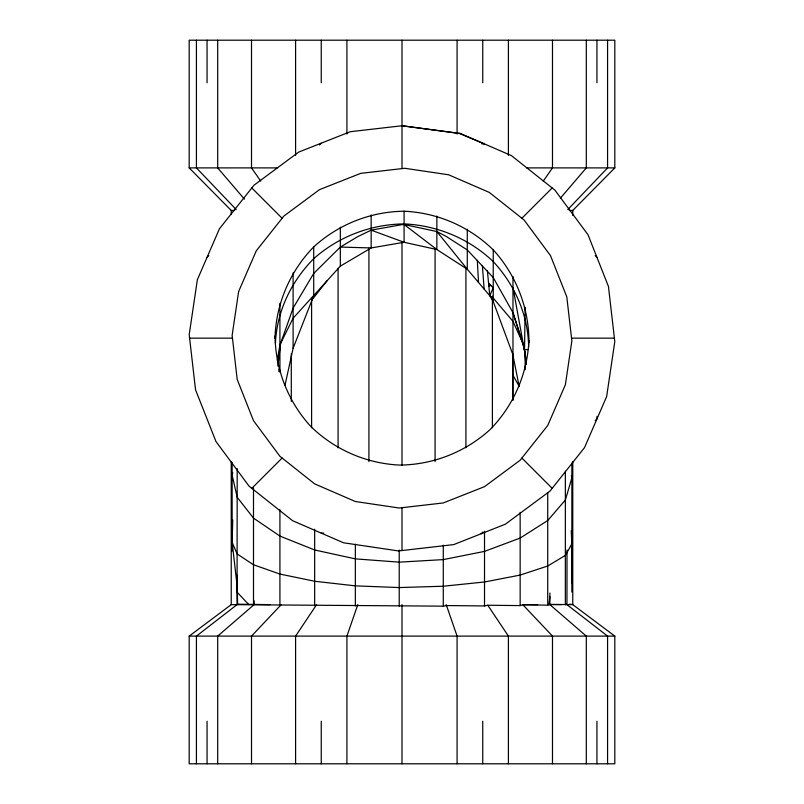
<?xml version="1.0" encoding="UTF-8"?>
<svg xmlns="http://www.w3.org/2000/svg" width="804" height="804" viewBox="0 0 804 804"><rect width="100%" height="100%" fill="white"/><g stroke="black" fill="none" stroke-linecap="round" stroke-linejoin="round"><path stroke-width="1.21" d="M443.275 606.156L446.521 605.563L484.521 605.945L487.787 605.241L520.148 605.593L522.912 604.809L547.715 605.161L549.544 604.347L572.77 604.638L614.819 636.105L614.819 763.8L189.181 763.8L189.181 636.105L231.23 604.638L443.275 606.156L443.275 545.152M484.521 605.945L484.521 531.354M520.148 605.593L520.148 512.369M547.715 605.161L547.715 492.47M565.353 604.739L565.363 471.234M566.951 604.638L567.011 550.006M571.855 592.005L571.865 463.094M237.049 604.638L237.2 468.601M232.748 519.947L232.135 542.177L237.049 585.232L237.21 592.307L248.828 604.638M277.822 366.071L280.626 343.358L293.108 308.083L313.711 273.44L340.333 247.079L357.8 236.607L371.157 230.165L402 224.638L404.08 224.497L436.863 231.552L446.2 236.436L467.275 249.943L493.234 277.551L512.972 312.645L522.379 341.388M549.896 596.809L548.881 604.638L561.504 604.638M275.058 338.444L275.058 336.072C276.576 302.595 290.314 270.908 313.711 246.918C338.454 224.326 370.574 211.633 404.08 211.211C437.557 212.728 469.245 226.467 493.234 249.863C515.826 274.606 528.519 306.726 528.942 340.233L528.942 342.574M528.942 340.233C527.424 373.709 513.686 405.397 490.289 429.386C465.546 451.979 433.426 464.672 399.92 465.094C366.443 463.576 334.755 449.838 310.766 426.442C288.174 401.698 275.481 369.579 275.058 336.072M275.43 343.097C276.918 311.088 291.299 281.33 313.711 258.697C338.645 236.527 370.744 224.326 404.08 223.904C437.366 225.381 469.044 238.597 493.234 261.561C514.882 284.907 528.238 315.118 528.65 347.137M277.29 360.282L279.923 344.765L293.108 318.203L340.333 266.154L371.157 247.944L404.08 242.275L436.863 249.541L467.275 269.219L489.757 295.691L493.234 301.55L512.711 354.142L518.952 385.216M285.028 385.146L293.108 348.232L313.711 295.772L313.711 246.918M232.818 472.752L232.135 475.084L237.2 497.304L253.501 518.108L279.913 536.077L314.655 549.976L355.348 558.87L399.216 562.157L443.275 559.604L484.521 551.383L520.148 538.057L547.715 520.54L565.363 500.018L571.865 477.888L571.332 475.536M357.8 604.638L346.916 636.105L346.916 763.8M523.153 343.861L512.972 321.349L493.234 298.093L489.757 295.691L493.234 287.822L488.571 283.179M316.615 604.638L295.591 636.105L295.591 763.8M543.283 181.071L552.489 167.895L552.489 40.2M311.6 300.354L327.228 280.506M565.413 604.638L566.016 603.915L607.573 636.105L607.573 763.8M560.408 198.166L586.307 167.895L586.307 40.2M281.249 604.638L251.511 636.105L251.511 763.8M567.815 209.553L607.573 167.895L607.573 40.2M572.77 215.482L572.77 210.457L614.819 167.895L614.819 40.2L189.181 40.2L189.181 167.895L231.23 210.457L231.23 214.226M207.03 257.391L208.799 255.622M319.469 144.961L321.238 143.182M251.813 488.34L282.114 458.039M521.886 218.266L552.187 187.965M481.154 533.755L482.933 531.987M595.181 420.673L596.97 418.914L596.97 416.412M270.144 604.638L237.612 604.196L196.427 636.105L196.427 763.8M490.319 284.917L488.822 285.862L490.902 285.5L488.701 284.526L489.736 284.345M237.612 604.196L237.049 575.182M189.181 167.895L277.219 167.895M526.781 167.895L614.819 167.895M231.23 210.457L234.718 210.457M569.282 210.457L572.77 210.457M189.603 338.152L232.446 338.152M571.554 338.152L614.397 338.152M537.685 604.638L522.751 604.638L552.489 636.105L552.489 763.8M189.181 636.105L614.819 636.105M527.836 349.599L524.53 349.589L512.972 312.645M481.837 143.866L484.34 143.876L459.315 133.434L402 125.756L350.293 131.705L298.616 152.127L253.994 185.221L219.452 228.738L197.362 279.712L189.201 334.665L195.553 389.86L215.974 441.537L249.069 486.159L292.586 520.701L343.559 542.79L398.513 550.951L453.707 544.599L505.384 524.178L550.006 491.083L584.548 447.567L606.638 396.593L614.799 341.64L608.447 286.445L588.025 234.778L554.931 190.146L511.414 155.614L460.441 133.514L402 125.756L402 168.609M321.238 533.122L323.741 533.132M340.333 247.079L371.157 247.944L371.157 215M459.315 133.434L460.441 133.514M569.523 604.186L571.865 604.367M371.157 230.165L404.08 242.275L404.08 211.211M404.08 224.497L436.863 249.541L436.863 216.075M549.544 604.347L586.307 636.105L586.307 763.8M251.813 187.965L282.114 218.266M521.886 458.039L552.187 488.34M595.211 255.622L596.97 257.391M236.185 209.553L196.427 167.895L196.427 40.2M244.396 199.111L217.693 167.895L217.693 40.2M436.863 231.552L467.275 269.219L467.275 229.261M260.717 181.071L251.511 167.895L251.511 40.2M487.787 605.241L508.409 636.105L508.409 763.8M512.972 375.207L519.193 386.422M571.232 530.74L571.865 543.946L565.363 555.393L547.715 566.016L520.148 575.081L484.521 581.985L443.275 586.237L399.216 587.563L355.348 585.865L314.655 581.252L279.913 574.056L253.501 564.76L237.2 553.996L232.135 542.489L232.135 462.772M446.2 604.638L457.084 636.105L457.084 763.8M523.434 345.006L525.464 355.901M512.972 287.5L526.258 360.333M487.385 270.677L489.757 295.691M525.886 364.343L524.53 349.589L525.153 307.309M525.665 358.353L526.178 364.473M482.36 265.491L484.139 289.068M477.325 260.305L478.511 282.455M571.543 543.192L571.855 583.352M232.135 542.489L232.135 551.112M596.94 40.2L596.94 82.762M596.94 721.238L596.94 763.8M572.77 461.526L572.77 604.638M549.896 593.04L549.896 604.638M525.153 352.232L525.153 369.719M512.972 276.486L512.972 400.271M512.711 353.67L512.711 400.121M508.409 40.2L508.409 155.373M493.234 249.863L493.234 301.55M492.4 296.143L492.4 427.728M482.752 40.2L482.752 82.762M482.752 721.238L482.752 763.8M465.918 268.315L465.918 447.818M457.084 40.2L457.084 134.097M435.085 248.235L435.085 461.627M402 40.2L402 125.334M402 241.954L402 465.426M402 507.706L402 550.549M402 604.638L402 763.8M399.216 550.036L399.216 606.186M368.915 248.235L368.915 461.627M355.348 544.238L355.348 606.025M346.916 40.2L346.916 134.097M340.333 227.18L340.333 266.154M338.082 268.315L338.082 447.818M321.248 40.2L321.248 82.762M321.248 721.238L321.248 763.8M314.655 529.223L314.655 605.703M311.6 298.445L311.6 427.728M295.591 40.2L295.591 155.373M293.108 272.878L293.108 348.232M291.289 353.67L291.289 401.377M279.923 303.289L279.923 372.061M279.913 509.726L279.923 605.281M278.847 368.996L278.847 371.468M254.114 600.869L254.114 604.638L217.693 636.105L217.693 763.8M253.501 488.058L253.501 604.819M231.23 461.526L231.23 604.638M207.06 40.2L207.06 82.762M207.06 721.238L207.06 763.8M238.637 291.5L232.135 335.368L237.2 379.428L253.501 420.683L279.913 456.3L314.655 483.877L355.348 501.515L399.216 508.017L443.275 502.952L484.521 486.651L520.148 460.24L547.715 425.497L565.363 384.804L571.865 340.936L566.8 296.877L550.499 255.632L524.087 220.005L489.345 192.437L448.652 174.79L404.784 168.287L360.725 173.352L319.479 189.654L283.852 216.075L256.285 250.808L238.637 291.5"/></g></svg>
